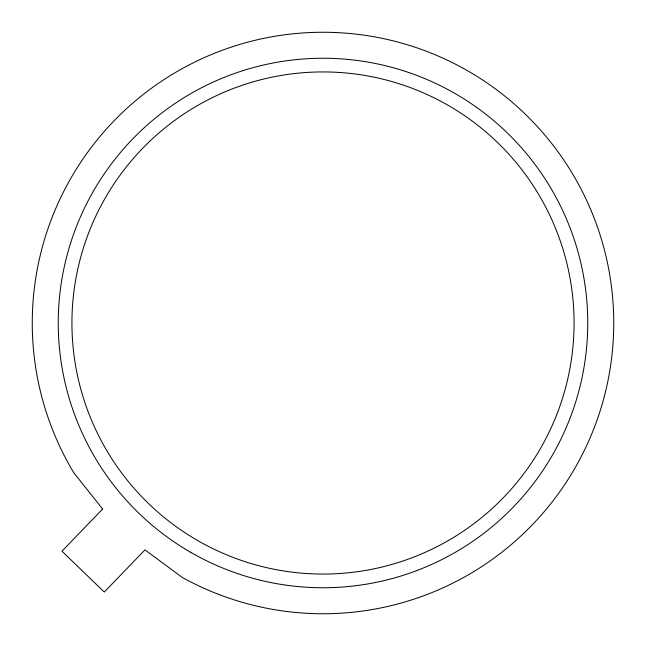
<?xml version="1.0" encoding="UTF-8"?>
<svg xmlns="http://www.w3.org/2000/svg" width="646" height="646" viewBox="0 0 646 646"><rect width="100%" height="100%" fill="white"/><g stroke="black" fill="none" stroke-linecap="round" stroke-linejoin="round"><path stroke-width="0.97" d="M102.641 509.016L61.951 551.191L104.289 592.043L144.979 549.867L182.148 577.354A290.748 290.748 0 0 0 610.187 368.365A290.748 290.748 0 0 0 267.404 37.621A290.748 290.748 0 0 0 73.846 472.848L102.641 509.016M190.627 552.282A264.747 264.747 0 0 0 587.747 323A264.747 264.747 0 0 0 190.627 93.718A264.747 264.747 0 0 0 190.627 552.282M145.471 500.529A251.068 251.068 0 0 0 565.516 387.98A251.068 251.068 0 0 0 258.02 80.484A251.068 251.068 0 0 0 145.471 500.529"/></g></svg>
